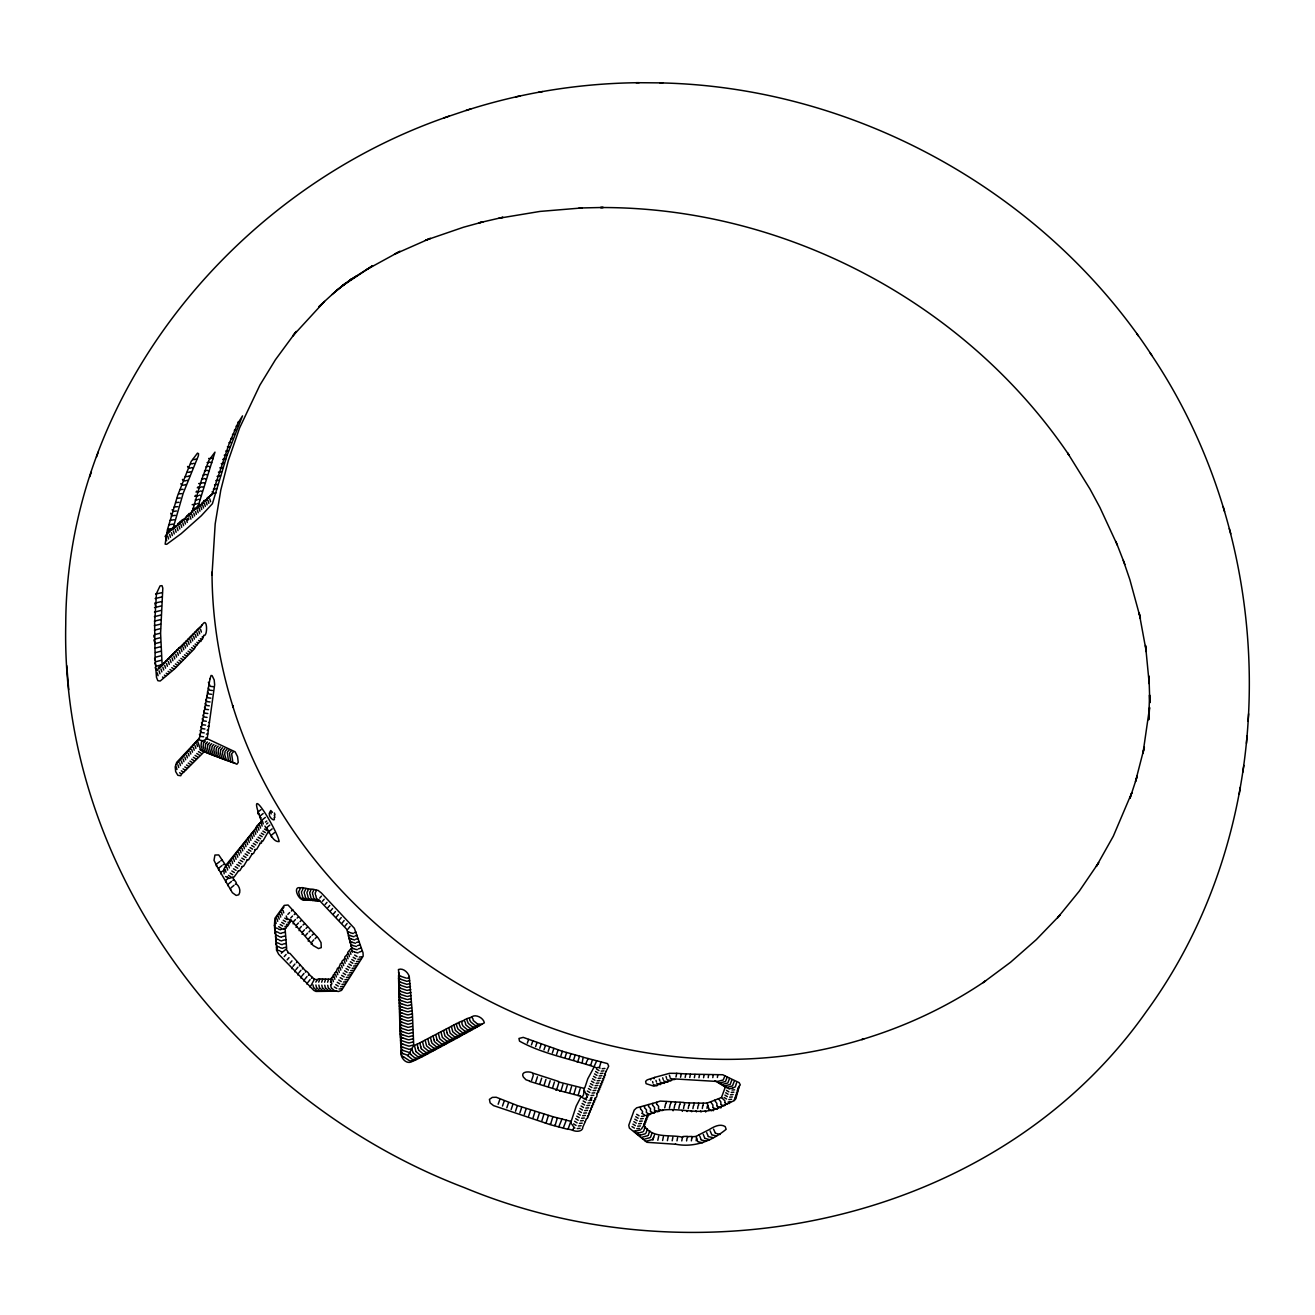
<?xml version="1.0" encoding="UTF-8"?>
<svg xmlns="http://www.w3.org/2000/svg" width="1315" height="1315" viewBox="0 0 1315 1315"><rect width="100%" height="100%" fill="white"/><g stroke="black" fill="none" stroke-linecap="round" stroke-linejoin="round"><path stroke-width="1.5" d="M300.872 978.064L301.119 977.177M179.596 772.76L181.552 773.96L180.78 775.735L177.87 775.324L175.651 771.576L175.207 766.859L176.654 762.388L199.535 738.027L210.006 678.787M347.522 954.328L347.752 952.389L351.812 947.589L348.574 935.705M210.006 678.754L211.058 675.499L212.093 675.614L214.197 679.937L214.641 684.77L207.162 738.685L235.106 751.818L237.588 756.717L238.245 762.404L236.881 764.262L234.563 763.111M344.629 958.816L344.859 956.794L347.67 954.082M341.719 963.336L341.966 961.249L344.809 958.52M291.815 968.629L292.012 967.791M412.384 1013.717L409.261 976.503M338.793 967.873L340.503 963.5L341.933 962.991M335.851 972.459L337.561 968.136L338.974 967.593M334.355 974.76L334.602 972.788L335.999 972.229M331.117 984.179L330.903 985.034M261.57 821.481C244.031 775.62 278.057 831.31 279.125 841.616C272.961 842.11 269.674 832.543 266.682 827.891M474.814 1025.273L470.786 1021.952C467.088 1017.383 472.759 1014.769 473.334 1020.555L477.345 1023.859M449.27 116.098C235.697 188.735 66.276 394.138 65.75 624.28C60.309 872.716 236.47 1101.082 464.557 1187.708C697.279 1284.558 997.378 1223.213 1146.253 1011.728C1285.067 821.612 1281.007 546.021 1150.115 352.93M188.998 514.264L192.023 512.423L201.343 480.583L208.855 460.381L214.986 452.13L197.71 507.426L191.776 511.223M332.876 977.078L333.106 975.122L334.487 974.547M472.266 1026.686L468.239 1023.366L466.874 1019.848L466.743 1018.681L469.258 1017.843M330.525 982.223L331.61 977.538L332.991 976.881M467.154 1029.514L463.11 1026.177C459.379 1020.736 465.346 1017.58 465.674 1024.78L469.702 1028.1M464.589 1030.927L460.529 1027.59L459.165 1024.056L459.116 1022.363L461.664 1021.18M193.354 645.797L195.228 646.947L194.456 648.722L174.731 668.776L160.216 681.006L157.833 680.71L156.485 677.307L155.137 659.325L154.628 623.294L156.469 593.509L160.068 585.865L162.008 585.652L162.813 588.117L160.594 633.337L162.107 664.207L158.704 667.379L157.389 670.617M271.432 836.767L271.367 835.551M413.255 1052.953L411.726 1048.663L413.732 1045.589L412.417 1013.651M274.391 925.546L274.934 918.297L284.221 905.394L288.067 904.999L318.296 938.137L321.041 942.592L321.271 947.622L318.542 948.575L313.249 945.567L291.174 920.221L287.13 918.692L286.243 915.996M274.736 929.278L274.441 925.415M275.082 933.025L275.197 927.601M275.805 940.488L275.476 931.398M276.183 944.236L275.969 939.124M276.577 947.984L276.265 943.118M177.837 524.077L179.399 523.732L172.857 528.926L183.212 493.224L198.401 455.746L198.549 453.675L197.48 453.133L191.152 461.499L177.755 495.229L167.383 529.879L165.148 544.147L166.709 544.311L181.223 533.627L201.31 515.743L212.422 503.678L226.903 455.68L238.574 425.846M263.279 823.913L262.145 820.149L259.976 823.502M291.174 920.221L287.853 925.875L284.944 926.533M286.588 926.352L286.308 928.028L283.432 928.669M1246.456 743.402L1247.014 736.005M1248.066 721.13L1248.609 713.815M684.753 1104.649L683.899 1102.447L660.245 1101.082L656.744 1102.233L656.547 1104.058M682.896 1137.311C670.781 1134.072 652.635 1139.316 643.939 1125.361L641.375 1129.026M689.372 1104.912L689.323 1102.923L684.688 1102.71M687.614 1137.508L687.252 1136.324L682.962 1136.505M694.008 1105.142L693.909 1103.006L689.323 1102.923M692.331 1137.672L691.969 1136.439L687.696 1136.604M698.627 1105.323L698.528 1103.088L693.909 1103.006M703.246 1105.471L703.163 1103.203L698.528 1103.088M707.865 1105.57L707.158 1103.038L703.163 1103.203M310.258 891.619L311.08 889.367L312.707 889.17L318.148 890.436L321.337 892.951L354.36 928.291L363.039 952.833L363.17 956.136L341.555 990.359L338.563 991.477L334.372 990.951M666.278 1103.137L666.212 1101.543M670.897 1103.581L670.864 1101.954M675.515 1103.975L675.45 1102.2M680.134 1104.337L680.052 1102.447M409.261 976.486C408.028 972.311 402.9 967.676 398.429 969.533L399.513 978.541M398.577 975.319L398.642 978.376M399.579 981.598L398.577 978.146L400.138 1035.941L401.404 1040.477M400.434 1037.009L400.664 1043.337L401.667 1046.789L403.097 1047.299M280.687 951.485L282.626 952.011L286.686 948.723L285.108 928.752L281.476 929.212M400.664 1043.337L401.798 1049.945M400.845 1046.609L401.946 1053.118M274.901 923.837L274.901 926.779M460.349 1036.319L422.871 1056.422L414.422 1060.58L410.379 1060.909M290.122 920.385L289.464 920.138M413.189 1060.876C406.22 1066.186 399.119 1056.487 401.059 1049.978M313.71 889.861L313.003 891.833M315.781 982.108L318.181 978.837L331.429 979.231M319.66 979.494L318.723 982.141M453.971 1025.043L455.368 1030.401L459.445 1033.754M459.116 1022.413L456.617 1023.547L456.584 1025.47L457.965 1029.004L462.009 1032.341M296.023 927.371L296.894 926.845M322.619 979.412L321.682 982.173M325.561 979.346L324.624 982.206M328.536 979.313L327.583 982.223M414.521 1045.852L415.935 1051.54M417.184 1044.455L418.104 1048.137M419.847 1043.074L420.767 1046.74M422.51 1041.694L423.923 1047.299L428.082 1050.734M425.172 1040.296L426.586 1045.902L430.728 1049.321M427.819 1038.916L429.232 1044.488M430.449 1037.519L431.386 1041.168M433.095 1036.138L434.016 1039.77M435.725 1034.757L437.139 1040.264M438.339 1033.36L439.752 1038.85L443.862 1042.253M440.952 1031.979L442.366 1037.436L446.475 1040.822M443.566 1030.582L444.98 1036.039L449.072 1039.409M446.18 1029.201L447.116 1032.785M448.777 1027.82L450.19 1033.212L454.267 1036.582M451.374 1026.423L452.787 1031.815L456.864 1035.168M318.641 899.591L347.012 929.623L347.719 933.255M255.176 829.601L256.721 826.05L260.847 821.974M348.475 936.51L347.867 931.973M349.428 938.17L349.248 939.748M350.217 941.31L350.02 942.986M351.039 944.482L350.809 946.208M230.635 889.844L230.618 888.496M253.565 831.639L256.31 827.628M298.735 891.389L298.834 893.214M301.48 891.636L301.595 893.444M304.209 891.882L304.34 893.674M302.023 934.242L302.894 933.666M306.954 892.112L307.102 893.888M309.699 892.343L309.863 894.101M312.444 892.556L312.625 894.299M315.189 892.77L315.386 894.496M347.012 929.623L347.489 929.886M351.779 947.655L351.615 949.446M222.925 750.471L222.514 753.791L224.027 758.755M225.095 751.309L224.701 754.58L226.213 759.544M227.265 752.147L228.383 760.333M229.451 752.969L230.569 761.106M231.654 753.791L232.755 761.878M254.748 829.535L226.607 864.267L223.829 869.231L224.142 873.85M201.507 741.808L201.047 745.556L202.642 750.569M203.611 742.696L203.167 746.394L204.762 751.424M205.732 743.583L205.288 747.249L206.882 752.246M207.869 744.471L207.425 748.087L209.003 753.084M209.989 745.342L209.562 748.909L211.123 753.906M212.142 746.213L211.699 749.731L213.26 754.728M214.279 747.068L213.852 750.553L215.413 755.55M216.433 747.939L216.005 751.375L217.55 756.355M218.586 748.777L218.175 752.18L219.704 757.161M220.756 749.632L220.345 752.985L221.873 757.966M228.153 885.916L228.136 884.535M268.638 831.047L262.967 841.008L261.225 841.321M308.154 941.03L308.992 940.389M261.734 841.271L261.455 843.112L259.614 843.392M311.261 944.384L312.115 943.71M399.053 993.302L399.957 996.902M399.135 996.375L400.039 999.975M399.481 1008.704L400.401 1012.336M399.579 1011.794L400.5 1015.443M729.2 1088.886L725.37 1086.946L721.475 1097.483L718.467 1098.732L720.817 1101.822L720.899 1103.975M718.467 1098.732L710.61 1101.789L712.894 1105.011L712.911 1107.296M714.538 1100.261L716.872 1103.433L716.905 1105.636M656.695 1102.282L640.652 1106.737L640.421 1108.824M644.662 1105.652L644.465 1107.674M648.706 1104.534L648.509 1106.49M652.733 1103.417L652.536 1105.274M276.627 947.145L276.462 950.055L278.681 954.279L313.858 990.442L315.962 991.428L336.854 991.148M642.197 1113.295L642.64 1111.635L641.079 1109.466M218.635 870.053L218.602 868.475M216.35 866.043L216.301 864.415M260.173 843.326L256.704 849.309L254.781 849.638M255.439 849.556L253.532 853.501L251.543 853.83M398.724 981.253L399.645 984.639M398.807 984.245L399.727 987.697M398.889 987.236L399.793 990.754M399.678 1014.884L400.598 1018.55M399.776 1018.024L400.713 1021.673M399.892 1021.147L400.812 1024.796M400.22 1030.582L401.157 1034.182M269.131 813.656L270.759 810.5L272.468 812.308M400.319 1033.787L401.289 1037.321L402.719 1037.88M582.151 1062.767L583.17 1057.112L562.343 1051.277L523.222 1037.371L518.948 1038.456L519.524 1041.135C542.503 1053.973 570.414 1058.739 595.103 1067.221M577.86 1061.452L579.471 1056.323M1239.223 794.112L1240.357 787.208M1242.757 772.283L1243.875 765.445M555.292 1124.818L557.379 1117.865M550.821 1123.437L552.892 1116.698L571.187 1121.416L576.217 1106.063L580.72 1097.335L580.441 1096.102L559.187 1090.579M252.25 853.747L248.568 859.846L246.612 860.174M247.236 860.109L243.538 866.289L241.648 866.601M242.322 866.503L239.922 870.563L238.311 870.908M238.541 870.892L234.169 876.924L229.089 878.387L227.413 877.253M736.531 1082.886L735.332 1086.864L732.817 1087.965M690.474 1074.158L722.757 1074.75L727.211 1076.969L725.502 1081.505L720.193 1082.87M729.513 1078.497L727.82 1083.001L722.56 1084.349M731.847 1079.977L730.137 1084.481L724.927 1085.812M734.197 1081.44L732.471 1085.943L727.294 1087.275M724.943 1075.818L723.201 1080.009L717.826 1081.39M652.947 1139.185L654.508 1134.861M648.295 1135.157L649.774 1130.818M650.613 1137.179L652.109 1132.757M643.676 1131.081L645.123 1126.922M645.977 1133.119L647.457 1128.878M161.433 605.903L154.513 607.629M161.186 610.374L154.496 612.116M650.662 1113.246L650.235 1114.43M702.703 1106.014L702.309 1108.561M696.49 1138.33L696.161 1140.763M713.174 1075.128L712.796 1077.626M707.322 1106.096L706.993 1108.463M717.711 1075.21L717.382 1077.511M212.389 493.733L229.188 443.549L237.883 423.282L242.519 415.869L238.574 425.813M682.321 1137.87L681.778 1140.91M699.547 1074.651L698.972 1077.708M693.432 1105.701L692.906 1108.644M687.038 1138.067L686.578 1140.91M704.084 1074.848L703.574 1077.725M698.068 1105.866L697.607 1108.627M691.772 1138.215L691.361 1140.861M708.621 1075.013L708.193 1077.692M668.135 1137.031L667.379 1140.664M689.767 1077.56L690.457 1074.174L688.797 1073.911L685.888 1073.944L685.164 1077.412M679.543 1104.912L678.819 1108.446M672.869 1137.36L672.179 1140.795M684.162 1105.208L683.521 1108.545M677.587 1137.639L676.978 1140.878M695.01 1074.404L694.369 1077.659M688.797 1105.471L688.205 1108.627M665.637 1103.762L664.716 1107.871M658.684 1136.259L657.796 1140.286M685.888 1073.944L676.781 1073.336L675.959 1077.018M670.272 1104.189L669.417 1108.101M663.401 1136.67L662.596 1140.5M681.318 1073.747L680.562 1077.248M674.907 1104.567L674.118 1108.298M653.588 1137.278L652.996 1140.039M605.903 1071.676L608.697 1066.186L607.612 1063.621L596.747 1060.761L594.216 1066.268M601.103 1061.715L599.426 1067.238L595.958 1067.862M570.874 1121.383L567.965 1129.355L550.673 1124.802L493.552 1105.619L490.133 1102.891L489.427 1099.373L492.32 1097.384L496.232 1097.252L517.058 1105.438L552.892 1116.698M580.145 1088.721L578.09 1095.625M583.794 1057.424L588.117 1058.542L585.619 1064.131M594.495 1066.35L587.805 1078.744L584.928 1087.406C582.66 1089.428 585.093 1093.965 582.397 1096.71M588.117 1058.542L592.424 1059.676L590.78 1065.117L589.794 1065.183M567.258 1085.5L565.302 1091.894M575.181 1055.074L573.587 1060.12M562.015 1119.016L558.809 1126.708M571.548 1086.601L569.559 1093.176M575.838 1087.669L573.817 1094.409M543.917 1114.232L541.928 1120.61M562.343 1051.277L560.831 1055.929M554.437 1081.966L552.596 1087.85M548.388 1115.482L546.366 1122.04M566.634 1052.526L565.072 1057.375M558.694 1083.182L556.82 1089.231M570.907 1053.792L569.329 1058.756M562.968 1084.349L561.061 1090.579M549.637 1047.036L548.158 1051.425M541.698 1078.119L539.972 1083.494M534.975 1111.635L533.085 1117.635M553.862 1048.45L552.366 1052.97M545.939 1079.434L544.163 1084.974M539.446 1112.95L537.49 1119.131M558.102 1049.863L556.59 1054.466M550.18 1080.716L548.371 1086.437M537.013 1042.516L535.616 1046.592M521.661 1107.46L519.885 1112.884M541.205 1044.077L539.775 1048.236M533.265 1075.391L531.622 1080.42M526.099 1108.89L524.274 1114.495M545.396 1045.655L543.966 1049.847M537.473 1076.771L535.78 1081.966M530.537 1110.271L528.663 1116.09M508.461 1102.94L506.817 1107.805M528.63 1039.442L527.299 1043.189M512.85 1104.485L511.157 1109.531M532.822 1040.97L531.457 1044.899M517.255 1105.981L515.513 1111.224M715.048 1132.429L713.552 1129.141M724.877 1102.282L724.992 1100.918L721.475 1097.483M499.716 1099.767L498.155 1104.238M504.072 1101.378L502.478 1106.046M708.078 1135.963L706.681 1132.659M711.563 1134.204L710.116 1130.9M708.916 1108.923L707.881 1105.488M701.059 1139.448L699.794 1136.127M704.577 1137.722L703.246 1134.401M697.542 1141.173L696.128 1136.439L699.12 1134.763M161.942 596.911L155.154 598.572M162.37 592.605L155.597 594.018M670.009 1077.149L669.417 1075.21M663.237 1079.566L662.694 1077.807M666.623 1078.366L666.064 1076.508M656.432 1081.916L655.955 1080.355M659.834 1080.749L659.325 1079.089M202.083 636.953L202.97 637.512L202.346 639.468L200.34 638.712M203.809 635.211L202.97 637.512M653.029 1083.083L652.585 1081.604M201.54 639.452L200.899 641.457L198.598 640.471M662.809 1109.663L662.629 1110.6M572.074 1124.522L573.997 1127.399L572.518 1130.44M584.287 1090.398L587.46 1096.989M586.769 1097.63L587.049 1096.743M529.551 1081.341L559.302 1090.447M165.953 535.369L168.862 530.159L172.857 528.926M181.338 770.804L183.64 772.217L181.552 773.96M89.732 476.803L91.409 471.954M96.537 456.963L98.231 452.064M195.113 644.021L196.823 645.073L195.228 646.947M196.856 642.246L198.417 643.199L196.823 645.073M200.012 641.342L198.417 643.199M407.897 1055.764L411.776 1048.926M266.781 821.037L265.433 822.122M267.898 822.943L266.567 824.012M269.854 825.064L267.224 827.184M272.156 828.861L269.608 830.965M274.49 832.642L272.008 834.713M233.971 885.357L231.325 887.576M260.978 809.678L258.085 811.93M263.148 813.558L260.321 815.777M265.351 817.404L262.589 819.59M231.506 881.445L228.794 883.696M219.753 861.555L216.663 863.955M222.021 865.566L219.013 867.949M417.447 1044.094L456.617 1023.547M315.748 892.047L316.389 890.419M299.31 890.65L300.609 887.855L302.121 887.609L311.08 889.367M302.055 890.896L303.272 888.184M304.784 891.143L305.935 888.513M307.529 891.389L308.499 888.94M201.885 741.446L207.162 738.685M316.701 979.576L314.416 979.28L311.096 985.379M223.09 467.499L219.802 467.861M558.25 1081.867L583.761 1088.278M532.854 1074.207L533.775 1073.435L558.53 1081.44M305.409 972.163C305.935 969.648 308.861 973.297 308.959 974.251L314.416 979.28M308.433 975.286L308.959 974.251M311.491 978.376L312.017 977.275M291.355 911.048L292.834 909.848M294.215 914.599L295.694 913.35M297.108 918.117L298.538 916.851M300.034 921.601L301.513 920.253M287.788 952.997L289.925 953.342L305.869 971.21M302.992 925.07L304.505 923.64M305.968 928.505L307.48 927.026M308.992 931.924L310.455 930.428M296.483 962.679L296.976 961.857M299.442 965.868L299.935 964.98M312.033 935.327L313.562 933.732M302.417 969.024L302.877 968.119M315.107 938.696L316.668 937.02M202.543 751.062L203.611 751.506L202.97 753.002L183.64 772.217M199.009 628.948L203.315 623.458C207.113 618.51 207.704 634.57 204.384 635.572M348.08 928.982L350.086 926.401M345.138 925.99L347.111 923.475M339.319 919.941L341.226 917.541M308.006 982.272L310.11 979.576M342.212 922.966L344.168 920.516M336.443 916.884L338.333 914.55M304.949 979.133L307.02 976.519M333.583 913.793L335.457 911.542M301.908 975.977L303.962 973.445M167.86 533.676L169.158 531.194M169.767 532L171.065 529.518M171.673 530.34L172.955 527.857M173.564 528.679L174.846 526.197M177.311 525.375L178.593 522.893M179.185 523.732L180.467 521.25M181.059 522.088L182.325 519.622M295.924 969.615L297.897 967.199M327.961 907.564L329.769 905.443M311.671 942.362L313.71 939.896M330.755 910.687L332.596 908.501M298.899 972.804L300.921 970.322M183.442 519.146L185.333 518.85L187.881 514.757M188.62 514.609L189.261 513.376M193.354 509.941L191.201 512.373M193.913 510.779L195.179 508.346L193.058 508.33M195.721 509.184L196.987 506.752M197.513 507.606L198.795 505.174M292.966 966.393L294.922 964.043M325.183 904.424L326.975 902.353M308.581 938.943L310.603 936.559M202.888 502.872L204.154 500.456M206.439 499.766L207.704 497.333M205.304 499.947L206.932 499.684L210.877 494.933M290.04 963.139L291.946 960.87M322.438 901.252L324.18 899.246M305.54 935.524L307.513 933.206M284.254 956.58L286.111 954.443M299.524 928.571L301.431 926.418M287.13 959.868L289.021 957.665M319.709 898.063L321.435 896.123M302.516 932.056L304.455 929.82M281.394 953.276L282.314 952.06M296.549 925.053L298.423 922.982M293.623 921.519L295.464 919.53M159.263 668.727L160.529 666.376M161.137 666.853L162.403 664.502M163.011 664.995L164.26 662.629M164.868 663.122L166.117 660.771M290.714 917.969L292.522 916.045M166.726 661.264L167.975 658.914M168.567 659.423L169.816 657.073M170.408 657.582L171.657 655.232M172.249 655.741L173.498 653.391M174.073 653.9L175.322 651.566M175.898 652.076L177.147 649.741M177.722 650.268L178.955 647.933M179.53 648.459L200.422 626.745M181.322 646.651L182.571 644.334M183.13 644.86L184.363 642.525M184.905 643.068L186.155 640.734M287.853 914.385L289.612 912.528M186.697 641.276L187.93 638.959M188.472 639.501L189.705 637.183M190.248 637.726L191.48 635.408M192.006 635.95L193.239 633.649M193.765 634.192L194.998 631.89M195.524 632.433L196.757 630.132M197.266 630.69L198.499 628.389M200.751 627.206L201.968 624.921M210.63 495.278L213.112 493.618M176.358 764.574L177.541 762.388M178.1 762.634L179.3 760.448M179.843 760.695L181.043 758.508M181.585 758.771L182.785 756.585M183.311 756.848L184.511 754.662M185.037 754.925L186.237 752.739M186.763 753.018L187.946 750.832M188.472 751.112L189.672 748.925M190.182 749.205L191.382 747.035M191.891 747.314L193.075 745.145M193.584 745.424L194.768 743.271M195.278 743.55L196.461 741.381M196.971 741.676L198.154 739.523M180.747 646.29L162.057 664.815M225.358 867.505L225.851 866.634M227.068 865.336L227.955 863.774M228.761 863.182L229.747 861.44M230.454 861.029L231.522 859.155M232.147 858.876L233.297 856.87M233.823 856.739L235.056 854.602M235.5 854.602L236.749 852.432M237.177 852.482L238.409 850.312M238.837 850.361L240.086 848.191M240.497 848.257L241.746 846.087M242.157 846.153L243.39 843.983M243.801 844.066L245.034 841.896M245.445 841.978L246.678 839.808M247.088 839.89L248.321 837.737M248.716 837.819L249.949 835.666M250.343 835.748L251.576 833.595M251.954 833.694L253.187 831.54M256.787 827.562L257.839 825.721M258.381 825.524L259.351 823.831M208.855 496.823L211.699 495.114M275.64 918.873L276.249 917.837M277.169 916.736L277.81 915.618M278.681 914.615L279.355 913.481M280.21 912.495L280.884 911.328M281.722 910.375L282.413 909.191M283.235 908.27L283.941 907.071M427.753 1053.726L423.677 1053.792M430.482 1052.197L426.339 1052.378M433.161 1050.734L428.986 1050.948M203.513 501.508L206.932 499.684M438.454 1047.874L434.262 1048.121M441.1 1046.444L436.892 1046.707M443.845 1045.031L439.506 1045.293M446.36 1043.6L442.136 1043.88M448.974 1042.187L444.749 1042.466M451.587 1040.773L447.347 1041.036M454.185 1039.36L449.944 1039.623M726.866 1087.423L724.68 1086.601M456.782 1037.946L452.541 1038.209M459.379 1036.532L455.138 1036.795M461.96 1035.119L457.719 1035.382M478.183 1024.056L482.112 1024.188L465.263 1033.623L460.299 1033.968M724.516 1085.96L722.379 1085.171M467.121 1032.308L462.864 1032.554M469.8 1030.927L465.444 1031.141M472.216 1029.546L467.992 1029.727M201.721 503.086L205.304 501.229M474.731 1028.182L470.556 1028.314M722.182 1084.481L720.078 1083.724M196.313 507.853L198.286 507.541L203.578 502.807M477.263 1026.818L473.104 1026.9M719.847 1082.985L717.793 1082.261M717.513 1081.489L675.022 1078.941L653.949 1086.19L646.076 1083.675L645.632 1081.357L647.177 1079.878L654.739 1077.38M411.726 1048.663L409.179 1049.288M675.795 1144.28L646.898 1142.308L629.375 1128.106L628.767 1125.278L634.208 1110.09L636.624 1107.838L640.619 1106.753M185.3 517.518L190.987 513.968M179.711 522.433L185.333 518.85M604.9 1074.092L606.018 1071.495M603.897 1076.508L605.442 1075.095L605.13 1073.763M602.895 1078.941L604.538 1077.412L604.193 1076.064M601.876 1081.374L603.634 1079.73L603.273 1078.382M600.873 1083.823L602.697 1082.114L602.402 1080.864M599.854 1086.272L601.711 1084.53L601.349 1083.133M598.835 1088.738L600.725 1086.963L600.347 1085.549M597.815 1091.203L599.722 1089.412L599.344 1087.998M596.78 1093.686L598.72 1091.861L598.341 1090.431M594.725 1098.666L596.698 1096.809L597.339 1092.897M593.69 1101.181L595.646 1099.34L595.284 1097.877M592.654 1103.696L594.577 1101.871L594.232 1100.408M591.602 1106.211L593.525 1104.403L593.164 1102.94M590.55 1108.742L592.457 1106.951L592.112 1105.488M589.498 1111.274L591.388 1109.515L591.043 1108.035M588.446 1113.821L590.254 1112.128L589.975 1110.6M587.394 1116.386L589.104 1114.791L588.841 1113.263M586.326 1118.95L587.937 1117.454L587.706 1115.942M585.274 1121.514L586.556 1118.621M646.421 1116.862C666.869 1099.998 698.429 1119.739 721.475 1106.359M645.501 1119.328L647.818 1116.895L647.342 1115.564M644.58 1121.777L646.898 1119.377L646.421 1118.046M643.66 1124.243L645.944 1121.958L645.451 1120.577M646.405 1141.272L645.155 1140.943M737.896 1088.113L740.279 1084.875L739.162 1082.656L727.211 1076.969M737.14 1090.48L738.537 1088.557M736.384 1092.864L737.781 1090.924M735.611 1095.247L737.025 1093.307M734.855 1097.63L736.269 1095.707M734.082 1100.03L735.496 1098.107M644.038 1139.349L642.854 1139.037M641.687 1137.426L640.569 1137.13M639.337 1135.486L638.285 1135.207M648.591 1113.821L646.191 1115.564M637.002 1133.53L636 1133.267M202.937 740.624L201.968 741.381M205.288 741.167L203.957 742.301M207.425 742.005L206.11 743.139M209.578 742.844L208.263 743.994M211.731 743.665L210.433 744.832M213.885 744.487L212.586 745.671M216.038 745.293L214.772 746.509M218.208 746.115L216.942 747.331M220.394 746.92L219.128 748.153M634.668 1131.574L633.731 1131.327M222.564 747.709L221.314 748.958M224.75 748.514L223.517 749.78M226.936 749.303L225.884 750.503M229.139 750.076L227.922 751.375M231.341 750.865L230.224 752.131M233.544 751.638L232.344 752.969M654.886 1111.849L654.295 1113.246M658.963 1110.616L658.766 1111.635M713.913 1109.219L713.256 1110.764M717.908 1107.625L717.234 1109.202L713.059 1107.822M739.326 1086.026L735.825 1098.715L734.28 1100.639L721.869 1106.046L720.867 1107.92L717.07 1106.244M725.107 1105.29L725.896 1104.353M729.809 1102.759L729.085 1103.614M580.441 1096.102L583.893 1098.682L586.687 1097.811M582.381 1096.759L581.477 1097.022M550.64 1123.832L549.785 1124.292M546.136 1122.583L545.298 1122.994M324.509 301.431L292.785 335.966L296.27 331.413L275.443 359.718L259.893 385.131L239.577 427.983L228.333 460.513L220.788 490.084L215.183 523.912L211.994 575.148L212.027 572.074C212.027 617.951 219.375 663.746 233.232 707.454L232.574 705.399C310.833 960.246 609.223 1117.783 863.823 1038.949L861.769 1039.573C905.706 1026.407 947.688 1006.698 985.609 980.875L983.127 982.65L1010.577 962.235L1036.319 939.617L1060.153 914.911L1057.605 917.755L1079.286 891.126L1098.699 862.624L1096.332 866.404L1113.295 836.225L1131.788 792.731L1130.012 798.205L1137.278 776.014L1135.519 781.455L1144.362 747.101L1142.949 753.479L1149.589 707.569L1148.735 719.782L1149.557 694.928L1149.82 702.769L1148.981 676.041L1149.228 683.751L1145.546 645.501L1146.302 651.763L1139.201 613.135L1140.417 618.313L1129.848 579.603L1123.289 560.42M228.547 878.206L226.295 879.784M223.665 870.448L221.413 871.911M560.782 1091.203L559.927 1091.253M556.492 1089.987L555.653 1090.036M577.696 1061.813L577.071 1061.895M318.772 306.691L336.344 290.631M720.094 1134.5L715.229 1133.168M674.677 1079.566L670.288 1078.349M667.823 1082.146L667.954 1081.489M664.404 1083.412L664.552 1082.738M654.804 1077.363L669.565 1073.319L676.781 1073.336M650.695 1078.793L650.711 1079.977M699.235 1134.664L708.851 1129.799C713.42 1127.037 719.864 1123.174 725.206 1126.593L726.143 1129.306C711.925 1140.96 694.041 1147.929 675.335 1144.165M332.136 294.478L346.124 282.791L336.574 290.418L351.253 279.191L341.358 286.538L372.72 265.646L350.168 280.013L356.76 275.772M643.939 1125.361L644.975 1124.572L644.432 1123.158M460.431 1036.269L464.606 1033.656M232.804 877.302L234.021 880.064L232.821 880.343M234.021 880.064C235.023 880.442 238.015 884.337 235.319 884.222M310.439 986.365L310.159 987.302M307.316 983.324L307.036 984.245M304.192 980.267L303.929 981.171M298.061 974.07L297.815 974.941M295.02 970.947L294.807 971.801M464.228 1019.815L466.743 1018.895M410.066 983.571L407.058 984.294M555.193 1125.032L554.289 1125.509M366.244 269.789L399.99 251.313L394.418 254.239L430.383 238.36L425.452 240.3L463.455 227.248L483.032 221.873L478.841 222.86L502.955 217.287L498.944 218.241L540.021 211.419L582.035 207.934L579.027 208.017L603.306 207.458L600.478 207.54C784.726 206.85 966.065 302.697 1069.194 455.385L1067.632 453.001L1089.971 489.016L1099.932 507.491L1117.388 545.248M707.158 1103.038L710.61 1101.789M398.511 972.311L399.464 975.5M732.702 1088.015L729.677 1088.705M235.204 763.39L230.224 761.582M293.064 923.755L293.903 923.409M299.031 930.609L299.886 930.264M231.193 762.026L228.054 760.793M229.089 761.254L225.901 760.021M227.035 760.53L223.747 759.232M224.931 759.725L219.457 757.637M156.666 666.097L161.235 664.88M156.238 661.609L160.972 660.36M155.844 657.122L160.759 655.84M220.739 758.147L213.063 755.205M413.732 1045.787L417.529 1043.896M155.482 652.635L160.594 651.303M214.329 755.698L210.942 754.383M155.186 648.131L160.463 646.783M212.208 754.876L206.734 752.739M154.923 643.643L160.381 642.262M207.934 753.199L204.63 751.901M412.269 1010.627L407.798 1011.86M154.726 639.139L160.348 637.726M205.781 752.344L203.611 751.506M285.207 932.253L281.837 932.927M285.421 936.001L282.232 936.642M285.733 939.732L282.626 940.357M286.045 943.463L283.021 944.071M286.226 947.26L283.448 947.786M356.135 932.171L354.195 932.713M357.187 935.31L354.984 935.951M358.206 938.466L355.773 939.189M359.225 941.622L356.579 942.444M360.244 944.778L357.401 945.682M361.28 948L358.222 948.92M362.167 951.139L359.044 952.159M154.562 634.635L160.364 633.205M466.036 110.493C521.874 92.494 580.523 83.223 639.172 82.697M154.43 630.148L160.43 628.669M154.365 625.644L160.529 624.148M154.348 621.14L160.677 619.612M154.381 616.636L160.874 615.091M444.191 117.84L470.967 108.816M167.613 529.238L172.068 528.515M168.83 524.784L173.103 524.126M170.079 520.346L174.188 519.737M171.394 515.907L175.322 515.348M409.179 977.719L407.091 978.212M409.623 980.645L406.993 981.269M192.154 504.697L196.214 504.089M172.758 511.486L176.506 510.993M410.494 986.497L407.124 987.335M410.773 989.488L407.206 990.392M410.921 992.513L407.272 993.433M411.036 995.57L407.354 996.491M411.151 998.627L407.436 999.564M411.283 1001.685L407.519 1002.622M411.398 1004.742L407.601 1005.696M411.529 1007.816L407.699 1008.786M411.792 1013.964L407.897 1014.95M411.924 1017.054L407.995 1018.04M412.072 1020.144L408.094 1021.147M412.22 1023.234L408.209 1024.254M412.368 1026.341L408.308 1027.36M412.516 1029.448L408.423 1030.483M412.663 1032.554L408.538 1033.606M174.155 507.064L177.722 506.637M412.828 1035.678L408.669 1036.73M412.992 1038.801L408.784 1039.853M413.157 1041.924L408.916 1042.992M413.321 1045.063L409.047 1046.148M194.636 496.215L198.351 495.706M175.618 502.675L178.988 502.281M212.208 493.503L216.071 492.862M195.935 491.991L199.486 491.547M177.114 498.286L180.319 497.958M213.359 489.213L217.041 488.621M215.808 480.632L219.391 480.139M197.283 487.783L200.669 487.372M178.676 493.914L181.684 493.635M214.559 484.923L218.224 484.364M640.471 1129.897L635.819 1131.147M642.887 1131.837L638.104 1133.136M645.303 1133.777L640.389 1135.092M647.736 1135.7L642.673 1137.048M650.185 1137.607L644.975 1139.004M652.635 1139.497L647.276 1140.927M217.09 476.375L220.558 475.915M198.664 483.591L201.902 483.23M180.27 489.558L183.097 489.328M218.422 472.118L221.725 471.707M181.914 485.219L184.56 485.038M183.607 480.896L186.073 480.764M187.141 472.282L189.229 472.266M221.232 463.636L224.405 463.307M185.349 476.572L187.634 476.507M188.982 468.009L190.889 468.025M222.695 459.412L225.703 459.132M190.856 463.735L192.582 463.817M224.224 455.204L227.051 454.974M192.795 459.494L194.324 459.625M225.786 451.012L228.448 450.831M227.396 446.837L229.878 446.689M229.04 442.662L231.358 442.58M230.75 438.52L232.887 438.47M232.492 434.377L234.448 434.377M234.284 430.268L236.075 430.317M237.999 422.082L239.445 422.214M236.108 426.159L237.736 426.257M482.095 1024.073L484.347 1022.856C483.558 1017.843 475.619 1013.914 471.904 1016.774M320.12 901.285L313.595 900.265M315.781 900.726L302.532 899.411M305.129 899.904C298.817 902.156 291.831 885.488 300.609 887.855M197.365 740.444L200.537 749.731M538.509 92.313L542.635 91.524M515.628 96.899L519.951 96.061M220.854 860.618L222.367 860.355L226.131 865.944M223.172 864.596L224.602 864.35M207.08 498.385L208.543 498.155M199.929 504.664L201.82 504.368M198.121 506.259L200.044 505.946M187.157 515.891L189.097 515.579M181.585 520.789L183.426 520.493M175.947 525.737L177.278 525.523M174.057 527.397L175.158 527.233M205.732 737.994L207.113 737.846M208.526 722.461L209.48 722.33M207.819 726.34L208.888 726.192M207.113 730.22L208.312 730.121M206.406 734.099L207.721 733.951M287.952 922.259L289.662 922.078M286.456 924.396L288.133 924.215M359.274 957.09L361.937 956.81M357.861 959.309L360.524 959.046M356.431 961.561L359.11 961.281M355.017 963.796L357.68 963.533M353.587 966.048L356.266 965.785M352.141 968.317L354.836 968.037M350.711 970.585L353.406 970.306M349.264 972.87L351.96 972.59M347.817 975.155L350.513 974.875M346.371 977.439L349.067 977.16M344.908 979.741L347.62 979.461M343.445 982.042L346.157 981.779M341.982 984.36L344.694 984.097M340.503 986.694L343.215 986.414M161.63 601.58L154.792 603.108L155.614 606.034M339.023 989.011L341.752 988.749M702.621 1142.801L697.657 1141.65M307.759 900.118L305.294 899.641M310.521 900.43L308.055 899.855M313.085 900.528L310.833 900.068M636.953 1133.086L637.874 1133.086M639.287 1135.059L640.158 1135.042M318.362 900.923L316.356 900.463M634.619 1131.114L635.605 1131.097M602.204 1068.717L604.933 1068.47M601.218 1071.117L603.93 1070.87M600.215 1073.517L602.928 1073.287M599.196 1075.933L601.925 1075.686M598.194 1078.349L600.922 1078.119M597.174 1080.782L599.919 1080.552M596.155 1083.231L598.9 1082.985M595.136 1085.664L597.881 1085.434M594.117 1088.13L596.862 1087.883M593.081 1090.595L595.843 1090.349M592.046 1093.061L594.807 1092.831M591.027 1095.543L593.788 1095.313M590.714 1097.778L592.095 1097.663M590.188 1099.028L591.569 1098.913M588.939 1100.524L591.717 1100.293M731.978 1090.036L734.658 1089.806M587.887 1103.038L590.665 1102.792M731.206 1092.403L733.902 1092.173M586.852 1105.553L589.63 1105.307M730.433 1094.787L733.129 1094.557M585.8 1108.068L588.578 1107.838M729.661 1097.17L732.373 1096.94M584.731 1110.6L587.526 1110.37M728.888 1099.57L731.6 1099.34M583.679 1113.131L586.474 1112.901M728.115 1101.97L730.828 1101.74M582.611 1115.679L585.422 1115.449M581.542 1118.243L584.353 1118.013M580.474 1120.807L583.285 1120.577M641.424 1116.353L644.12 1116.139M579.405 1123.388L582.216 1123.158M640.504 1118.802L643.199 1118.572M578.321 1125.969L581.148 1125.739M639.567 1121.251L642.279 1121.038M577.236 1128.566L580.063 1128.336M638.646 1123.717L641.358 1123.487M637.709 1126.182L640.421 1125.969M636.772 1128.665L639.485 1128.434M197.266 499.897L195.212 499.914M692.413 1136.735L696.128 1136.439M203.069 475.06L204.466 474.962M201.688 479.186L203.167 479.087M205.945 466.825L207.228 466.743M204.483 470.934L205.83 470.852M210.153 458.59L208.641 458.458M208.674 462.666L207.096 462.551M318.016 990.984L316.586 990.622M321.205 991.017L319.545 990.705M324.361 991.066L322.504 990.77M327.501 991.099L325.479 990.82M330.624 991.116L328.438 990.869M333.731 991.148L331.396 990.918M479.761 1025.486L475.652 1025.486M435.692 1049.502L431.616 1049.534M425.008 1055.156L421.014 1055.205M422.23 1056.57L418.351 1056.619M419.173 1058.016L415.688 1058.049M416.181 1059.446L413.009 1059.463M670.995 1080.815L666.919 1079.631M667.51 1082.097L663.549 1080.914M664.009 1083.346L660.163 1082.163M660.508 1084.596L656.777 1083.412M656.99 1085.812L653.391 1084.645M657.5 1111.816L654.426 1110.156L654.591 1107.509L653.045 1105.8M653.325 1113.032L650.399 1111.339L650.547 1108.693L649.068 1107.033M659.949 82.894C855.21 86.806 1045.063 191.924 1151.874 355.477M636.131 82.697L662.776 82.894M407.765 1055.337L403.475 1053.709M408.11 1045.918L403.113 1044.258M408.258 1049.058L403.228 1047.414M408.39 1052.214L403.36 1050.553M407.732 1036.499L402.768 1034.872M407.864 1039.639L402.883 1037.995M407.995 1042.779L401.486 1040.625M407.272 1024.023L402.357 1022.413M407.387 1027.13L402.456 1025.519M407.502 1030.253L402.554 1028.626M407.617 1033.376L402.653 1031.749M406.96 1014.72L402.078 1013.142M407.058 1017.826L402.16 1016.216M407.157 1020.917L402.259 1019.322M406.582 1002.408L401.749 1000.83M406.68 1005.465L401.831 1003.904M406.762 1008.556L401.913 1006.978M406.861 1011.63L401.995 1010.052M406.335 993.22L401.552 991.674M406.417 996.277L401.617 994.715M406.499 999.334L401.683 997.773M406.121 984.08L401.371 982.552M406.187 987.121L401.42 985.576M406.269 990.162L401.486 988.617M405.99 978.015L401.256 976.486M406.056 981.039L401.305 979.511M281.837 940.948L279.635 940.373M356.365 946.488L353.209 945.649M357.187 949.742L353.965 948.871M282.248 944.663L279.98 944.071M358.009 952.981L354.738 952.109M282.659 948.394L280.325 947.786M280.703 929.804L278.681 929.261M353.965 936.757L350.99 935.951M281.065 933.518L278.977 932.96M354.754 939.995L351.713 939.173M281.443 937.233L279.306 936.658M355.543 943.25L352.453 942.411M353.176 933.502L350.267 932.713M592.424 1059.676L596.747 1060.761M197.299 503.481L198.68 503.875M199.42 495.114L200.932 495.541M198.335 499.289L199.798 499.716M203.595 736.778L200.57 736.384L199.436 734.395M202.379 740.592L199.913 740.279L198.779 738.29M201.705 486.797L203.381 487.273M185.431 484.545L186.319 484.676M200.537 490.939L202.083 491.35M204.943 729.003L201.935 728.609L200.784 726.603M204.252 732.882L201.244 732.504L200.11 730.482M188.472 476.014L189.475 476.178M204.17 478.512L205.995 479.038M202.905 482.654L204.696 483.18M186.927 480.271L187.864 480.419M206.34 721.261L203.348 720.867L202.181 718.828M205.633 725.124L202.642 724.746L201.474 722.708M208.197 466.2L210.285 466.809M191.711 467.565L192.96 467.762M206.817 470.293L208.806 470.869M190.067 471.789L191.217 471.97M205.469 474.403L207.326 474.896M207.063 717.382L204.072 717.004L203.02 715.064M211.107 458.047L213.277 458.639M195.146 459.165L196.51 459.379M209.627 462.107L211.781 462.732M193.404 463.357L194.686 463.554M208.543 709.673L205.551 709.295L204.499 707.338M207.803 713.519L204.811 713.141L203.628 711.086M210.071 701.98L207.096 701.618L205.896 699.514M209.299 705.826L206.323 705.448L205.124 703.361M211.633 694.32L208.674 693.958L207.458 691.838M210.844 698.15L207.869 697.788L206.8 695.799M212.438 690.506L209.48 690.145L208.263 688.008M213.26 686.693L210.301 686.331L208.362 682.238M709.59 1139.694L704.725 1138.297M210.071 754.037L208.838 753.561M216.433 756.503L215.183 756.026M218.537 757.325L217.32 756.832M222.843 758.936L221.594 758.426M179.333 523.847L181.371 522.17M403.508 1056.783L402.143 1056.422L401.322 1053.512M401.995 1053.249L403.36 1053.627M401.864 1050.077L403.228 1050.455M401.601 1043.781L402.965 1044.159M401.239 1034.363L402.604 1034.741M401.124 1031.223L402.489 1031.618M401.009 1028.1L402.374 1028.494M400.796 1021.87L402.16 1022.265M400.911 1024.977L402.275 1025.371M400.697 1018.763L402.061 1019.158M400.598 1015.657L401.963 1016.068M400.5 1012.566L401.864 1012.961M529.764 1081.029L526.016 1079.812L523.354 1077.051C520.017 1071.199 530.159 1070.903 533.282 1073.402M400.418 1009.476L401.782 1009.887M400.237 1003.312L401.601 1003.723M400.319 1006.386L401.683 1006.797M400.154 1000.238L401.519 1000.649M400.072 997.164L401.437 997.575M399.99 994.107L401.354 994.518M399.924 991.05L401.289 991.461M399.793 984.935L401.157 985.362M277.481 950.12L279.898 950.86M399.859 987.992L401.223 988.403M276.742 942.658L279.142 943.414M399.727 981.894L401.091 982.321M277.103 946.389L279.52 947.129M276.38 938.943L278.78 939.683M399.661 978.853L401.026 979.28M276.035 935.212L278.435 935.968M399.612 975.829L400.976 976.256M275.69 931.497L278.106 932.253M354.36 951.797L352.223 951.271M275.361 927.782L277.777 928.538M351.73 947.967L353.571 948.559M350.924 944.712L352.782 945.304M350.135 941.458L352.026 942.066M348.59 934.932L350.513 935.557M349.363 938.203L351.269 938.811M347.834 931.677L349.774 932.319M225.522 876.546L227.281 877.138M725.37 1086.946L714.883 1080.683M232.393 762.355L233.215 762.749M258.184 813.656L259.104 814.051M260.37 817.536L261.258 817.914M725.058 1103.038L727.458 1104.337M721.064 1104.649L723.513 1105.981L725.075 1105.34M709.032 1109.383L711.629 1110.797M216.663 865.911L232.361 892.688L236.174 895.433L238.755 894.775C241.039 891.291 239.56 886.359 236.421 883.976M711.744 1134.894L716.576 1135.913M708.226 1136.604L713.092 1137.639M701.191 1139.99L706.106 1141.058M403.606 1056.882L409.409 1060.663M567.866 1129.01L572.403 1130.078C575.608 1132.051 583.022 1131.936 582.874 1126.955L585.389 1121.333M286.571 949.792L288.248 952.323M340.191 977.67L342.689 979.198M574.606 1121.284L577.121 1122.829M338.711 979.987L341.226 981.516M573.521 1123.865L576.052 1125.41M337.232 982.289L339.747 983.834M573.997 1127.399L574.934 1127.991M335.752 984.606L338.267 986.151M334.273 986.94L336.788 988.486M200.127 749.731L202.592 751.243M198.45 751.605L200.916 753.117M196.773 753.495L199.239 755.024M195.08 755.402L197.546 756.914M193.371 757.309L195.853 758.821M191.678 759.215L194.16 760.728M189.968 761.122L192.45 762.651M726.505 1090.398L728.872 1091.845M188.259 763.045L190.741 764.574M725.732 1092.765L728.099 1094.211M724.96 1095.148L727.327 1096.611M186.533 764.985L189.031 766.514M724.171 1097.532L726.554 1098.995M184.807 766.924L187.305 768.453M183.081 768.864L185.579 770.393M266.781 829.042L264.907 826.116M264.479 829.058L266.945 830.587M262.901 831.096L265.367 832.609M261.307 833.135L263.789 834.647M259.713 835.173L262.211 836.702M258.118 837.228L260.617 838.756M256.524 839.282L259.006 840.811M254.913 841.337L257.411 842.866M253.302 843.408L255.8 844.953M251.675 845.496L254.189 847.024M250.047 847.567L252.562 849.112M248.42 849.671L250.935 851.2M246.793 851.758L249.308 853.303M599.098 1067.616L600.018 1068.175M596.583 1069.095L599.015 1070.574M245.149 853.862L247.68 855.408M243.505 855.983L246.037 857.528M595.563 1071.495L598.013 1072.991M594.561 1073.895L596.994 1075.391M241.845 858.103L244.376 859.648M593.542 1076.327L595.974 1077.823M240.185 860.224L242.733 861.785M592.506 1078.744L594.955 1080.24M238.525 862.361L241.072 863.922M591.487 1081.177L593.936 1082.689M236.864 864.497L239.412 866.059M590.468 1083.626L592.917 1085.138M235.188 866.651L237.736 868.212M636.674 1114.315L639.074 1115.777M589.432 1086.075L591.881 1087.587M233.495 868.804L236.059 870.382M635.753 1116.747L638.153 1118.227M588.397 1088.541L590.862 1090.053M231.818 870.974L234.382 872.535M634.816 1119.197L637.216 1120.676M587.361 1091.006L589.827 1092.518M230.125 873.144L232.689 874.722M633.879 1121.662L636.279 1123.141M586.704 1093.718L588.791 1095M228.416 875.33L230.996 876.908M632.942 1124.128L635.342 1125.607M354.623 955.052L357.088 956.564M631.989 1126.593L634.405 1128.073M353.209 957.287L355.658 958.783M584.6 1098.699L586.704 1099.981M284.747 918.117L287.147 919.58M583.17 1100.967L585.652 1102.48M351.779 959.523L354.245 961.035M283.235 920.237L285.651 921.7M582.101 1103.466L584.6 1104.995M350.349 961.758L352.815 963.27M281.722 922.357L284.139 923.837M348.902 964.01L351.384 965.522M581.049 1105.997L583.548 1107.509M280.21 924.494L282.626 925.974M347.472 966.262L349.938 967.791M579.981 1108.512L582.479 1110.041M278.681 926.631L281.114 928.127M346.026 968.53L348.508 970.059M578.912 1111.06L581.411 1112.589M344.563 970.815L347.061 972.327M577.844 1113.591L580.342 1115.136M343.116 973.084L345.598 974.612M576.775 1116.156L579.274 1117.684M341.653 975.385L344.152 976.897M575.691 1118.703L578.206 1120.248M191.579 647.572L193.519 648.772M189.82 649.363L191.776 650.58M188.045 651.172L190.034 652.404M186.253 652.98L188.292 654.229M184.462 654.788L186.549 656.053M182.67 656.596L184.79 657.894M180.862 658.421L182.949 659.703M179.054 660.262L181.108 661.511M177.246 662.086L179.267 663.335M175.421 663.927L177.426 665.16M173.596 665.785L175.569 666.984M171.772 667.642L173.695 668.825M169.931 669.499L171.69 670.584M168.073 671.373L169.684 672.36M166.232 673.247L167.679 674.135M164.359 675.121L165.608 675.894M162.501 677.011L163.422 677.587M566.321 1120.183L563.33 1127.875M661.264 1110.616L658.453 1108.939L658.618 1106.293L657.023 1104.518M649.15 1114.2L646.355 1112.49L646.503 1109.86L645.073 1108.266M645.073 1115.334L642.164 1113.41M672.672 1109.942L673.083 1110.781M686.627 1110.633L687.071 1111.553M681.975 1110.435L682.403 1111.339M695.882 1110.83L696.391 1111.865M691.246 1110.731L691.723 1111.734M705.202 1110.912L705.711 1112.013M700.55 1110.912L701.043 1111.964M197.99 486.879L199.075 488.013M318.493 899.904L317.227 898.95M316.225 900.134L314.499 898.802M313.463 899.937L311.77 898.655M310.702 899.739L309.041 898.49M307.94 899.526L306.313 898.309M196.74 491.07L197.76 492.139M305.179 899.312L303.601 898.129M302.417 899.098L300.872 897.948M195.541 495.278L196.477 496.215M451.67 1037.995L447.593 1034.626L447.116 1032.801M441.248 1043.666L437.139 1040.264M438.635 1045.08L434.525 1041.677L434.032 1039.787M436.005 1046.493L431.895 1043.091L431.386 1041.201M433.375 1047.907L429.265 1044.521M425.435 1052.148L421.326 1048.762M422.772 1053.562L418.663 1050.175M420.11 1054.992L416 1051.589M417.447 1056.405L413.337 1053.003M334.174 990.425L331.643 988.206M414.767 1057.819L410.658 1054.433M331.216 990.392L328.717 988.206M412.088 1059.233L407.979 1055.846M328.24 990.343L325.808 988.206M325.282 990.294L322.882 988.206M322.323 990.244L319.956 988.19M319.364 990.179L317.046 988.157M316.405 990.096L314.121 988.124M188.144 467.499L187.568 466.463M212.093 491.826L212.997 492.599M183.081 480.337L182.44 479.416M181.486 484.643L180.812 483.706M216.811 865.977L214 860.306L214.953 855.029L218.75 854.931L222.367 860.355M172.873 510.746L172.068 509.76M171.542 515.086L170.687 513.261M165.805 537.145L165.049 536.257M154.743 642.361L153.888 639.945M155.417 660.524L154.578 658.371M155.729 665.078L154.858 662.974M156.041 669.598L155.186 667.576M1136.686 333.533L1138.313 335.9M220.904 873.933L220.936 872.519M225.67 881.888L225.703 880.557M410.033 1052.279L410.576 1054.351M259.976 817.568L259.926 816.253M257.789 813.689L257.756 812.341M269.033 832.888L269 831.738M269.361 814.61C268.72 817.338 276.002 823.124 274.128 817.601M1115.876 541.386L1124.851 564.447M275.854 940.357L276.314 941.754M276.232 944.088L276.692 945.501M276.627 947.836L277.087 949.249M274.786 929.146L275.23 930.527M275.131 932.877L275.591 934.258M275.476 936.609L275.936 938.006M400.549 1040.149L401.535 1043.633M400.056 1027.607L401.042 1031.042M399.941 1024.484L400.927 1027.919M399.152 999.712L400.122 1003.066M399.25 1002.786L400.204 1006.139M399.333 1005.876L400.302 1009.246M398.922 990.491L399.875 993.828M274.408 813.015L274.983 814.823M184.873 757.144L185.662 759.774M157.225 672.836L158.096 675.68M183.13 759.067L183.936 761.697M181.404 760.99L182.21 763.637M179.662 762.914L180.484 765.577M177.919 764.853L178.741 767.516M176.177 766.809L176.983 769.472M193.404 747.627L194.209 750.257M228.58 865.254L229.385 867.916M166.561 663.467L167.416 666.294M191.711 749.517L192.5 752.147M226.87 867.407L227.692 870.086M164.704 665.341L165.559 668.168M190.001 751.407L190.806 754.037M225.177 869.577L225.983 872.256M162.846 667.198L163.701 670.025M188.292 753.314L189.097 755.944M160.972 669.072L161.844 671.916M186.582 755.221L187.388 757.867M159.099 670.946L159.97 673.79M177.541 652.454L178.38 655.248M236.979 854.536L237.785 857.199M175.733 654.278L176.572 657.073M235.319 856.673L236.108 859.32M173.909 656.103L174.747 658.914M233.643 858.81L234.448 861.457M172.084 657.927L172.923 660.738M196.79 743.879L197.579 746.493M231.966 860.947L232.755 863.61M170.243 659.768L171.098 662.596M195.097 745.753L195.886 748.366M230.273 863.084L231.078 865.763M168.402 661.626L169.257 664.437M246.891 841.929L247.68 844.559M186.533 643.446L187.355 646.224M245.247 844.016L246.037 846.646M184.741 645.238L185.579 648.016M243.604 846.104L244.393 848.75M182.949 647.029L183.788 649.824M241.96 848.208L242.749 850.854M181.158 648.837L181.996 651.615M240.316 850.312L241.105 852.958M179.35 650.646L180.188 653.44M238.656 852.416L239.445 855.079M167.695 536.01L168.567 538.986M279.996 914.582L280.736 917.081M254.995 831.622L255.767 834.236M195.343 634.603L196.165 637.348M165.789 537.704L166.66 540.662M278.468 916.703L279.224 919.201M253.384 833.677L254.157 836.291M193.601 636.361L194.423 639.106M276.955 918.84L277.695 921.338M251.773 835.732L252.546 838.345M191.842 638.12L192.664 640.882M275.427 920.977L276.166 923.475M250.146 837.787L250.935 840.416M190.067 639.895L190.905 642.657M248.519 839.858L249.308 842.488M188.308 641.671L189.13 644.432M177.147 527.677L178.018 530.619M175.273 529.337L176.144 532.279M261.373 823.502L262.145 826.099M173.383 530.997L174.254 533.956M259.778 825.524L260.551 828.121M200.57 629.359L201.392 632.104M171.492 532.657L172.364 535.616M283.021 910.358L283.761 912.857M258.184 827.546L258.956 830.16M198.844 631.101L199.65 633.846M169.602 534.334L170.473 537.293M281.509 912.479L282.248 914.961M256.589 829.584L257.362 832.198M197.102 632.844L197.908 635.589M187.453 518.735L187.881 520.198M186.418 519.507L187.272 522.417M270.545 811.815L271.169 813.952M184.577 521.118L185.431 524.044M182.736 522.762L183.59 525.688M180.878 524.389L181.733 527.331M179.004 526.033L179.876 528.975M334.142 976.749L334.881 979.33M197.332 509.875L198.187 512.768M332.646 979.067L333.402 981.648M195.541 511.469L196.379 514.362M331.166 981.385L331.906 983.965M193.732 513.064L194.571 515.973M191.908 514.658L192.763 517.568M190.083 516.269L190.938 519.178M188.374 517.929L188.801 519.392M341.505 965.309L342.245 967.873M206.258 502.018L207.096 504.894M340.043 967.577L340.782 970.141M204.483 503.579L205.321 506.456M338.563 969.862L339.319 972.426M202.707 505.141L203.546 508.017M337.1 972.147L337.84 974.727M200.932 506.719L201.77 509.595M335.621 974.448L336.377 977.012M199.14 508.297L199.979 511.19M350.168 951.83L350.908 954.361M348.738 954.049L349.461 956.597M347.291 956.284L348.031 958.832M345.861 958.536L346.585 961.084M344.415 960.788L345.138 963.336M209.792 498.911L210.614 501.771M342.952 963.04L343.692 965.605M208.033 500.456L208.855 503.333M351.598 949.611L352.321 952.142M1223.164 506.587L1224.577 511.617M1229.328 528.597L1230.791 533.808M420.8 1046.806L421.277 1048.713M418.121 1048.203L418.597 1050.126M274.293 815.086L274.884 817.437M315.764 895.318L316.471 898.342M313.019 895.153L313.726 898.178M310.274 894.973L310.981 897.997M330.657 985.33L331.249 987.894M307.513 894.792L308.22 897.816M327.698 985.28L328.306 987.877M304.768 894.595L305.475 897.635M324.756 985.214L325.364 987.861M302.023 894.397L302.729 897.438M321.813 985.165L322.422 987.844M299.278 894.184L299.984 897.241M318.855 985.083L319.479 987.795M315.912 985.001L316.553 987.762M312.97 984.919L313.611 987.713M66.736 665.604L68.742 689.701M571.187 1121.416L571.236 1123.7M153.839 635.342L153.954 637.15M654.097 1077.856L654.114 1078.76"/></g></svg>
